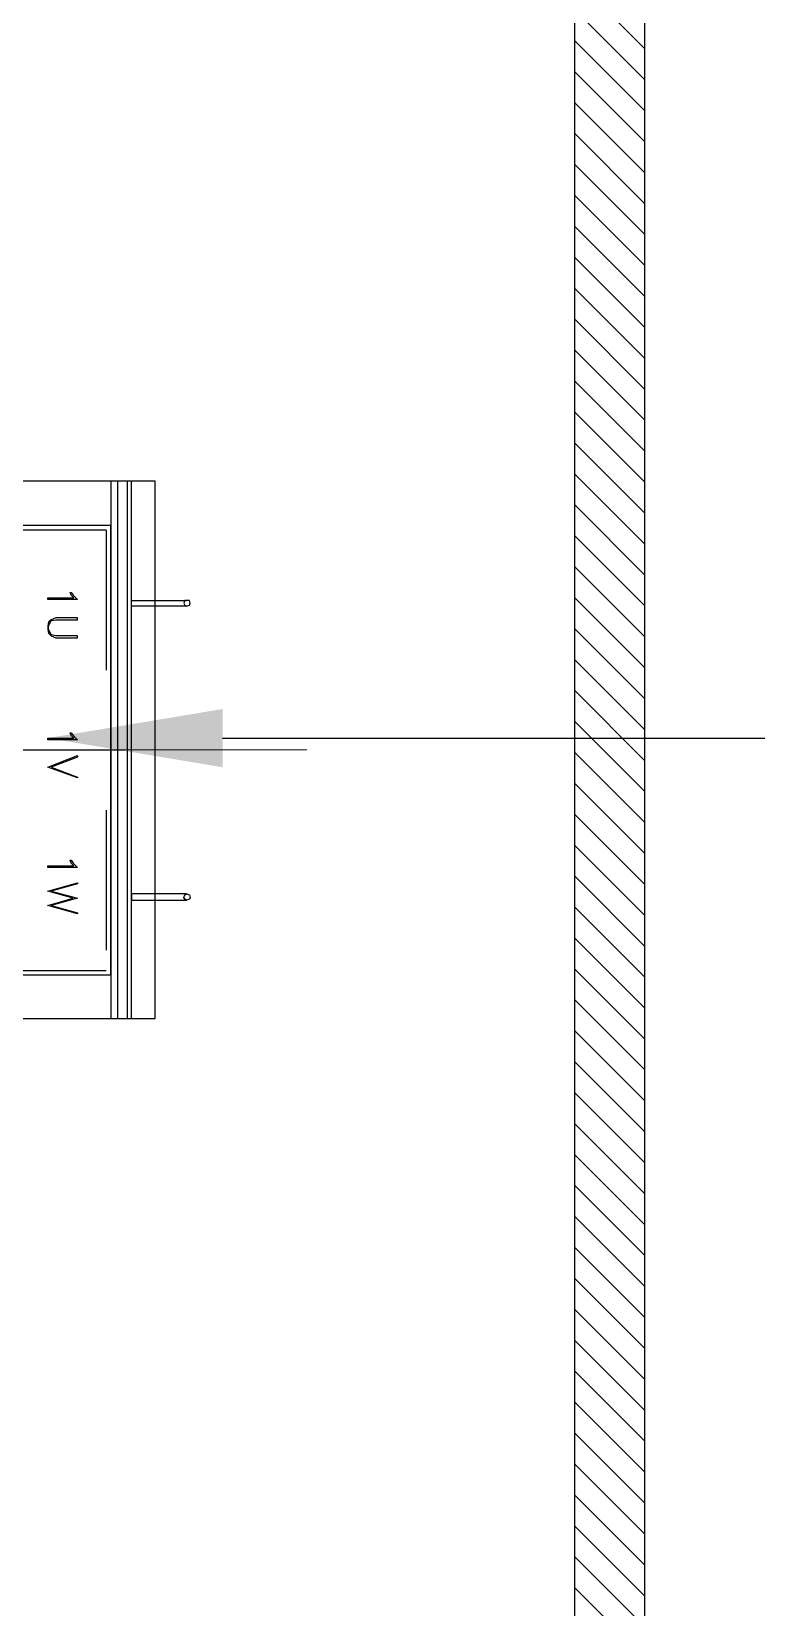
# Model space of a CAD drawing. Header units: metres. Extents: x 530959 to 531458, y 2674234 to 2674577.
# Drawn here: x 531149.553 to 531150.071, y 2674384.79 to 2674385.916 of the extents above; entities that cross this region are included whole.
import ezdxf

# ---------------------------------------------------------------- set-up
doc = ezdxf.new("R2010")
doc.units = ezdxf.units.M
doc.linetypes.add('CENTER2', pattern=[1.125, 0.75, -0.125, 0.125, -0.125])
doc.linetypes.add('PDF_IMPORT', pattern=[1, 0.8, -0.2])
doc.layers.add('300mm Hume Pipe', color=74, linetype='Continuous')
doc.layers.add('IDT', color=7, linetype='Continuous')

# ---------------------------------------------------------------- blocks, each defined once
blk = doc.blocks.new('IDT')
at = {"layer": 'IDT', "color": 7, "ltscale": 0.1}
blk.add_line((26.1561, 22.1108), (26.1561, 20.4105), dxfattribs=at)
at = {"layer": 'IDT', "color": 8, "ltscale": 0.1}
blk.add_line((26.1561, 22.1108), (26.1561, 20.4105), dxfattribs=at)
at = {"layer": 'IDT', "color": 7}
blk.add_line((26.2061, 22.0608), (26.2061, 20.4605), dxfattribs=at)
at = {"layer": 'IDT', "color": 8}
for p, q in [((26.2061, 22.0608), (26.2061, 20.4605)), ((26.4579, 21.252), (25.8784, 21.252))]:
    blk.add_line(p, q, dxfattribs=at)
at = {"layer": 'IDT', "color": 8, "linetype": 'Continuous'}
for p, q in [((26.2061, 21.8589), (26.1561, 21.9089)), ((26.2061, 21.8368), (26.1561, 21.8868)), ((26.2061, 21.8147), (26.1561, 21.8647)), ((26.2061, 21.7926), (26.1561, 21.8426)), ((26.2061, 21.7705), (26.1561, 21.8205)), ((26.2061, 21.7484), (26.1561, 21.7984)), ((26.2061, 21.7263), (26.1561, 21.7763)), ((26.2061, 21.7042), (26.1561, 21.7542)), ((26.2061, 21.6821), (26.1561, 21.7321)), ((26.2061, 21.66), (26.1561, 21.71)), ((26.2061, 21.6379), (26.1561, 21.6879)), ((26.2061, 21.6158), (26.1561, 21.6658)), ((26.2061, 21.5937), (26.1561, 21.6437)), ((26.2061, 21.5716), (26.1561, 21.6216)), ((26.2061, 21.5495), (26.1561, 21.5995)), ((26.2061, 21.5274), (26.1561, 21.5774)), ((26.2061, 21.5053), (26.1561, 21.5553)), ((26.2061, 21.4832), (26.1561, 21.5332)), ((26.2061, 21.4611), (26.1561, 21.5111)), ((26.2061, 21.439), (26.1561, 21.489)), ((26.2061, 21.4169), (26.1561, 21.4669)), ((26.2061, 21.3948), (26.1561, 21.4448)), ((26.2061, 21.3728), (26.1561, 21.4228)), ((26.2061, 21.3507), (26.1561, 21.4007)), ((26.2061, 21.3286), (26.1561, 21.3786)), ((26.2061, 21.3065), (26.1561, 21.3565)), ((26.2061, 21.2844), (26.1561, 21.3344)), ((26.2061, 21.2623), (26.1561, 21.3123)), ((26.2061, 21.2402), (26.1561, 21.2902)), ((26.2061, 21.2181), (26.1561, 21.2681)), ((26.2061, 21.196), (26.1561, 21.246)), ((26.2061, 21.1739), (26.1561, 21.2239)), ((26.2061, 21.1518), (26.1561, 21.2018)), ((26.2061, 21.1297), (26.1561, 21.1797)), ((26.2061, 21.1076), (26.1561, 21.1576)), ((26.2061, 21.0855), (26.1561, 21.1355)), ((26.2061, 21.0634), (26.1561, 21.1134)), ((26.2061, 21.0413), (26.1561, 21.0913)), ((26.2061, 21.0192), (26.1561, 21.0692)), ((26.2061, 20.9971), (26.1561, 21.0471)), ((26.2061, 20.975), (26.1561, 21.025)), ((26.2061, 20.9529), (26.1561, 21.0029)), ((26.2061, 20.9308), (26.1561, 20.9808)), ((26.2061, 20.9087), (26.1561, 20.9587)), ((26.2061, 20.8866), (26.1561, 20.9366)), ((26.2061, 20.8645), (26.1561, 20.9145)), ((26.2061, 20.8424), (26.1561, 20.8924)), ((26.2061, 20.8203), (26.1561, 20.8703)), ((26.2061, 20.7982), (26.1561, 20.8482)), ((26.2061, 20.7761), (26.1561, 20.8261)), ((26.2061, 20.754), (26.1561, 20.804)), ((26.2061, 20.7319), (26.1561, 20.7819)), ((26.2061, 20.7098), (26.1561, 20.7598))]:
    blk.add_line(p, q, dxfattribs=at)
at = {"layer": 'IDT', "color": 0, "lineweight": 25}
for p, q in [((26.733, 21.4523), (26.5062, 21.4523)), ((26.5062, 21.4523), (26.5062, 21.0685)), ((26.5262, 21.4523), (26.523, 21.4523)), ((26.523, 21.4523), (26.523, 21.0685)), ((26.5262, 21.0685), (26.5262, 21.4523)), ((26.5378, 21.4523), (26.5327, 21.4523)), ((26.5327, 21.4523), (26.5327, 21.0685)), ((26.5378, 21.0685), (26.5378, 21.4523)), ((26.5378, 21.4213), (26.5378, 21.1002)), ((26.5378, 21.4213), (26.7511, 21.4213)), ((26.5616, 21.3767), (26.5616, 21.3774)), ((26.5616, 21.3774), (26.5829, 21.3715)), ((26.5804, 21.3715), (26.5616, 21.3767)), ((26.481, 21.3657), (26.4816, 21.367)), ((26.4816, 21.3638), (26.481, 21.3657)), ((26.4816, 21.367), (26.4836, 21.3677)), ((26.4836, 21.3631), (26.4816, 21.3638)), ((26.523, 21.3677), (26.4836, 21.3677)), ((26.4836, 21.3677), (26.4849, 21.367)), ((26.4849, 21.3638), (26.4836, 21.3631)), ((26.4836, 21.3631), (26.523, 21.3631)), ((26.4849, 21.367), (26.4855, 21.3657)), ((26.4855, 21.3657), (26.4849, 21.3638)), ((26.523, 21.3631), (26.523, 21.3677)), ((26.5616, 21.3664), (26.5804, 21.3715)), ((26.5804, 21.3612), (26.5616, 21.3664)), ((26.5829, 21.3715), (26.5648, 21.3664)), ((26.5648, 21.3664), (26.5829, 21.3612)), ((26.5829, 21.3612), (26.5616, 21.3554)), ((26.5616, 21.356), (26.5804, 21.3612)), ((26.5616, 21.3554), (26.5616, 21.356)), ((26.5648, 21.3412), (26.5616, 21.3444)), ((26.5616, 21.3444), (26.5829, 21.3444)), ((26.5829, 21.3431), (26.5642, 21.3431)), ((26.5642, 21.3431), (26.5661, 21.3412)), ((26.5661, 21.3392), (26.5648, 21.3412)), ((26.5661, 21.3412), (26.5668, 21.3392)), ((26.5829, 21.3444), (26.5829, 21.3431)), ((26.5668, 21.3392), (26.5661, 21.3392)), ((26.5616, 21.2798), (26.5616, 21.2804)), ((26.5616, 21.2804), (26.5829, 21.2727)), ((26.5804, 21.2727), (26.5616, 21.2798)), ((26.5829, 21.2727), (26.5616, 21.2643)), ((26.5616, 21.2656), (26.5804, 21.2727)), ((26.5616, 21.2643), (26.5616, 21.2656)), ((26.5648, 21.2501), (26.5616, 21.2533)), ((26.5616, 21.2533), (26.5829, 21.2533)), ((26.5829, 21.252), (26.5642, 21.252)), ((26.5642, 21.252), (26.5661, 21.2501)), ((26.5661, 21.2481), (26.5648, 21.2501)), ((26.5661, 21.2501), (26.5668, 21.2481)), ((26.5829, 21.2533), (26.5829, 21.252)), ((26.5668, 21.2481), (26.5661, 21.2481)), ((26.5616, 21.1803), (26.5616, 21.179)), ((26.5771, 21.1803), (26.5616, 21.1803)), ((26.5616, 21.179), (26.5771, 21.179)), ((26.5804, 21.179), (26.5771, 21.1803)), ((26.5771, 21.179), (26.5804, 21.1783)), ((26.5823, 21.1771), (26.5804, 21.179)), ((26.5804, 21.1783), (26.581, 21.1771)), ((26.581, 21.1771), (26.5823, 21.1745)), ((26.5823, 21.1719), (26.581, 21.1693)), ((26.5829, 21.1745), (26.5823, 21.1771)), ((26.5823, 21.1745), (26.5823, 21.1719)), ((26.5823, 21.1693), (26.5829, 21.1719)), ((26.5829, 21.1719), (26.5829, 21.1745)), ((26.5771, 21.1674), (26.5616, 21.1674)), ((26.5616, 21.1674), (26.5616, 21.1661)), ((26.5616, 21.1661), (26.5771, 21.1661)), ((26.5804, 21.168), (26.5771, 21.1674)), ((26.5771, 21.1661), (26.5804, 21.1674)), ((26.581, 21.1693), (26.5804, 21.168)), ((26.5804, 21.1674), (26.5823, 21.1693)), ((26.4816, 21.157), (26.481, 21.1557)), ((26.481, 21.1557), (26.4816, 21.1538)), ((26.4836, 21.1577), (26.4816, 21.157)), ((26.4816, 21.1538), (26.4836, 21.1538)), ((26.4836, 21.1577), (26.523, 21.1577)), ((26.4849, 21.157), (26.4836, 21.1577)), ((26.523, 21.1538), (26.4836, 21.1538)), ((26.4836, 21.1538), (26.4849, 21.1538)), ((26.4855, 21.1557), (26.4849, 21.157)), ((26.4849, 21.1538), (26.4855, 21.1557)), ((26.523, 21.1577), (26.523, 21.1538)), ((26.5648, 21.1499), (26.5616, 21.1531)), ((26.5616, 21.1531), (26.5829, 21.1531)), ((26.5829, 21.1519), (26.5642, 21.1519)), ((26.5642, 21.1519), (26.5661, 21.1499)), ((26.5661, 21.148), (26.5648, 21.1499)), ((26.5661, 21.1499), (26.5668, 21.148)), ((26.5829, 21.1531), (26.5829, 21.1519)), ((26.5668, 21.148), (26.5661, 21.148)), ((26.5378, 21.1002), (26.7511, 21.1002)), ((26.5062, 21.0685), (26.733, 21.0685)), ((26.523, 21.0685), (26.5262, 21.0685)), ((26.5327, 21.0685), (26.5378, 21.0685))]:
    blk.add_line(p, q, dxfattribs=at)
at = {"layer": 'IDT', "color": 0, "linetype": 'PDF_IMPORT', "lineweight": 25, "ltscale": 0.031667}
blk.add_line((26.5411, 21.1034), (26.5411, 21.4181), dxfattribs=at)
at = {"layer": 'IDT', "color": 0, "linetype": 'PDF_IMPORT', "lineweight": 25, "ltscale": 0.033333}
for p, q in [((26.5411, 21.4181), (26.7511, 21.4181)), ((26.5411, 21.1034), (26.7511, 21.1034))]:
    blk.add_line(p, q, dxfattribs=at)
at = {"layer": 'IDT', "color": 253, "linetype": 'CENTER2', "lineweight": 5, "ltscale": 0.5}
blk.add_line((27.4477, 21.2604), (26.331, 21.2604), dxfattribs=at)
at = {"layer": 'IDT', "color": 0, "linetype": 'PDF_IMPORT', "lineweight": 25, "ltscale": 0.156667}
blk.add_line((26.879, 21.2604), (26.4881, 21.2604), dxfattribs=at)
at = {"layer": 'IDT', "color": 8}
blk.add_solid([(26.4579, 21.2728), (26.5829, 21.252), (26.4579, 21.2312)], dxfattribs=at)

msp = doc.modelspace()

# ---------------------------------------------------------------- hatches: boundary and pattern name
at = {"layer": '300mm Hume Pipe'}
h = msp.add_hatch(dxfattribs=at)
h.set_pattern_fill('ANSI37', color=74)
h.set_pattern_definition([(45, (0, 0), (-0.0883883476483, 0.0883883476483), []), (135, (0, 0), (-0.0883883476483, -0.0883883476483), [])])
edge = h.paths.add_edge_path(flags=17)
edge.add_line((531137.2214, 2674376.4973), (531137.2214, 2674392.2452))
edge.add_arc((531138.1214, 2674392.2452), 0.9, 90, 180, ccw=False)
edge.add_line((531138.1214, 2674393.1452), (531141.1042, 2674393.1452))
edge.add_line((531141.1042, 2674393.1452), (531141.1042, 2674392.8452))
edge.add_line((531141.1042, 2674392.8452), (531138.4214, 2674392.8452))
edge.add_arc((531138.4214, 2674391.9452), 0.9, 90, 180)
edge.add_line((531137.5214, 2674391.9452), (531137.5214, 2674376.7973))
edge.add_arc((531138.4214, 2674376.7973), 0.9, 180, 270)
edge.add_line((531138.4214, 2674375.8973), (531263.8278, 2674375.8973))
edge.add_line((531263.8278, 2674375.8973), (531263.8278, 2674375.5973))
edge.add_line((531263.8278, 2674375.5973), (531138.1214, 2674375.5973))
edge.add_arc((531138.1214, 2674376.4973), 0.9, 180, 270, ccw=False)
edge = h.paths.add_edge_path()
edge.add_line((531138.0013, 2674375.4772), (531263.8278, 2674375.4772))
edge.add_line((531263.8278, 2674375.4772), (531263.8278, 2674375.1772))
edge.add_line((531263.8278, 2674375.1772), (531137.7013, 2674375.1772))
edge.add_arc((531137.7013, 2674376.0772), 0.9, 180, 270, ccw=False)
edge.add_line((531136.8013, 2674376.0772), (531136.8013, 2674392.6292))
edge.add_arc((531137.7013, 2674392.6292), 0.9, 90, 180, ccw=False)
edge.add_line((531137.7013, 2674393.5292), (531141.1042, 2674393.5292))
edge.add_line((531141.1042, 2674393.5292), (531141.1042, 2674393.2292))
edge.add_line((531141.1042, 2674393.2292), (531138.0013, 2674393.2292))
edge.add_arc((531138.0013, 2674392.3292), 0.9, 90, 180)
edge.add_line((531137.1013, 2674392.3292), (531137.1013, 2674376.3772))
edge.add_arc((531138.0013, 2674376.3772), 0.9, 180, 270)

# ---------------------------------------------------------------- block references
at = {"layer": 'IDT', "color": 8, "rotation": 180}
msp.add_blockref('IDT', (531176.1473, 2674406.663), dxfattribs=at)

doc.saveas('drawing.dxf')
